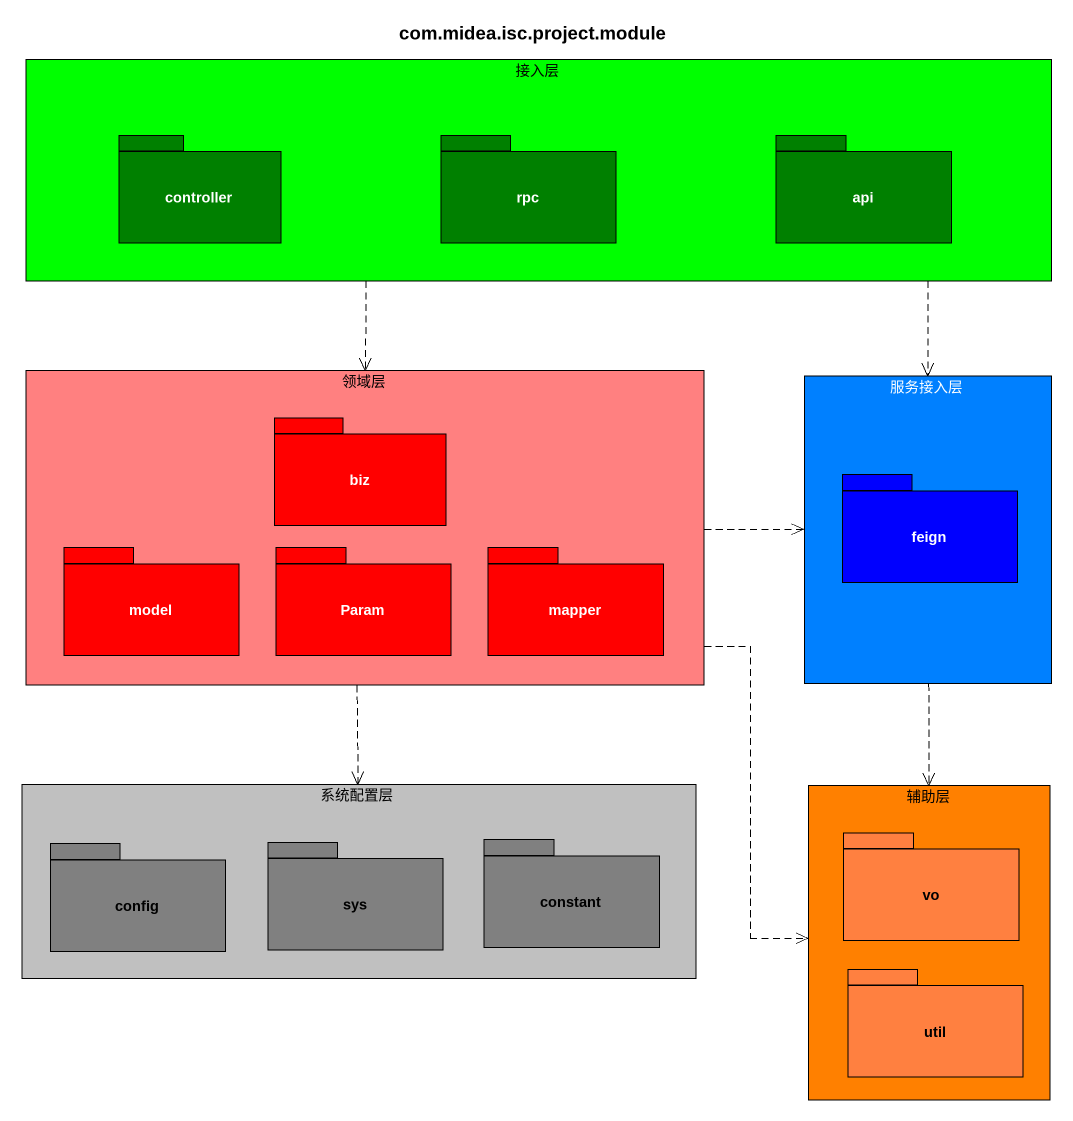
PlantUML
@startuml
title com.midea.isc.project.module
rectangle 接入层 #00FF00 {
  package controller #008000 {
  }
  package rpc #008000 {
  }
  package api #008000 {
  }
}
rectangle 领域层 #FF8080 {
  package biz #FF0000 {
  }
  package model #FF0000 {
  }
  package Param #FF0000 {
  }
  package mapper #FF0000 {
  }
}
rectangle 服务接入层 #0080FF {
  package feign #0000FF {
  }
}
rectangle 系统配置层 #C0C0C0 {
  package config #808080 {
  }
  package sys #808080 {
  }
  package constant #808080 {
  }
}
rectangle 辅助层 #FF8000 {
  package vo #FF8040 {
  }
  package util #FF8040 {
  }
}
接入层 ..> 领域层
接入层 ..> 服务接入层
领域层 .right.> 服务接入层
领域层 ..> 系统配置层
领域层 ..> 辅助层
服务接入层 ..> 辅助层
@enduml
